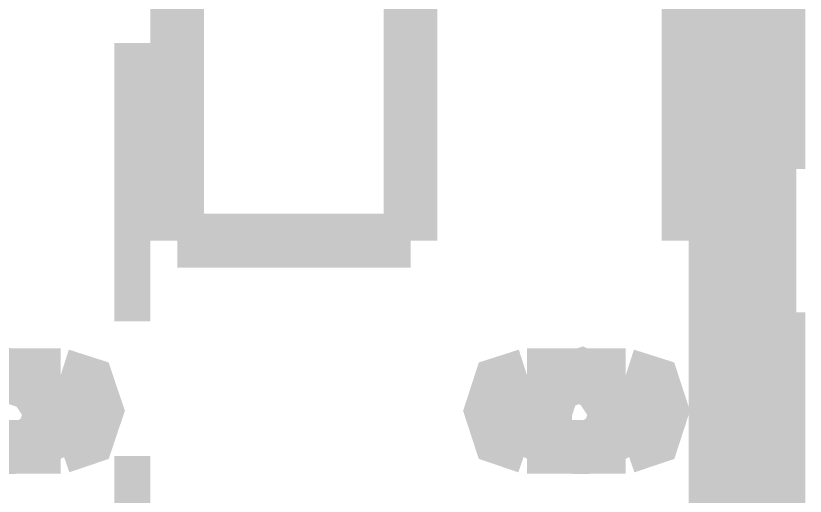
# Model space of a CAD drawing. Extents: x 0.1 to 11.6, y 0.3 to 16.2.
# Drawn here: x 8.2833 to 8.43, y 12.1508 to 12.2401 of the extents above; entities that cross this region are included whole.
import ezdxf

# ---------------------------------------------------------------- set-up
doc = ezdxf.new("R2010")
doc.units = 0
doc.header["$MEASUREMENT"] = 0

msp = doc.modelspace()

# ---------------------------------------------------------------- linework, layer by layer
at = {"color": 0}
for points, const_width in [([(8.42333, 12.0667), (8.42333, 12.8517)], 0.01), ([(8.42665, 12.2617), (8.42665, 12.2116)], 0.00667), ([(8.31332, 12.2584), (8.31332, 12.1983)], 0.01), ([(8.35667, 12.1983), (8.35667, 12.2584)], 0.01), ([(8.40831, 12.1983), (8.40831, 12.255)], 0.01), ([(8.41336, 12.255), (8.41336, 12.1983)], 0.01), ([(8.30501, 12.1833), (8.30501, 12.235)], 0.00667), ([(8.31332, 12.1983), (8.33501, 12.1983)], 0.01), ([(8.33501, 12.1983), (8.35667, 12.1983)], 0.01), ([(8.40831, 12.1983), (8.41336, 12.1983)], 0.01), ([(8.41336, 12.145), (8.41336, 12.1983)], 0.01), ([(8.42665, 12.185), (8.42665, 12.135)], 0.00667), ([(8.29167, 12.1733), (8.27333, 12.1733)], 0.01), ([(8.285, 12.16), (8.28836, 12.1617), (8.28999, 12.1667), (8.28668, 12.1717), (8.28168, 12.1733), (8.27832, 12.1717), (8.27501, 12.1667), (8.27669, 12.1617), (8.28, 12.16)], 0.01), ([(8.29167, 12.16), (8.29665, 12.1617), (8.29833, 12.1667), (8.29665, 12.1717), (8.29167, 12.1733)], 0.01), ([(8.37831, 12.1733), (8.37332, 12.1717), (8.37169, 12.1667), (8.37332, 12.1617), (8.37831, 12.16)], 0.01), ([(8.39665, 12.1733), (8.37831, 12.1733)], 0.01), ([(8.38997, 12.16), (8.39333, 12.1617), (8.39501, 12.1667), (8.39165, 12.1717), (8.38835, 12.1733), (8.38336, 12.1717), (8.38167, 12.1667), (8.38167, 12.1617), (8.38499, 12.16)], 0.01), ([(8.39665, 12.16), (8.40169, 12.1617), (8.40332, 12.1667), (8.40169, 12.1717), (8.39665, 12.1733)], 0.01), ([(8.27333, 12.16), (8.29167, 12.16)], 0.01), ([(8.37831, 12.16), (8.39665, 12.16)], 0.01), ([(8.28, 12.16), (8.28168, 12.1583)], 0.00667), ([(8.28331, 12.1583), (8.285, 12.16)], 0.00667), ([(8.38499, 12.16), (8.38667, 12.1583)], 0.00667), ([(8.38997, 12.1583), (8.38997, 12.16)], 0.00667), ([(8.28168, 12.1583), (8.28331, 12.1583)], 0.00667), ([(8.28168, 12.1583), (8.28331, 12.1583)], 0.00667), ([(8.30501, 12.1217), (8.30501, 12.1583)], 0.00667), ([(8.38667, 12.1583), (8.38835, 12.1583)], 0.00667), ([(8.38835, 12.1583), (8.38997, 12.1583)], 0.00667)]:
    msp.add_lwpolyline(points, dxfattribs=dict(at, const_width=const_width))

doc.saveas('drawing.dxf')
